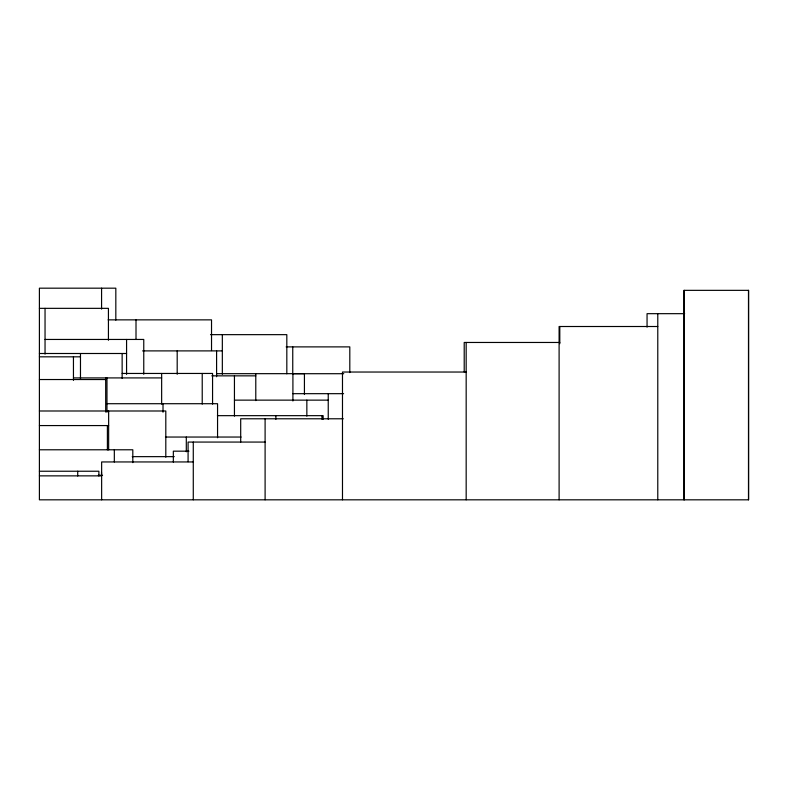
<?xml version="1.0" encoding="UTF-8"?>
<svg xmlns="http://www.w3.org/2000/svg" width="788" height="788" viewBox="0 0 788 788"><rect width="100%" height="100%" fill="white"/><g stroke="black" fill="none" stroke-linecap="round" stroke-linejoin="round"><path stroke-width="1.18" d="M39.4 308.344L108.429 308.344L108.429 340.258M684.634 313.673L647.056 313.673L647.056 327.148M108.104 319.859L211.529 319.859L211.529 350.561M657.783 326.508L559.106 326.508L559.106 499.819M210.494 334.654L286.822 334.654L286.822 373.798M45.044 339.451L143.761 339.451L143.761 374.28M559.795 342.465L464.211 342.465L464.211 371.966M286.142 346.887L349.803 346.887L349.803 372.576M142.598 350.896L222.334 350.896M39.4 353.497L126.573 353.497M39.4 356.826L80.475 356.826M466.171 372.034L342.484 372.034L342.484 499.819M122.14 373.453L212.563 373.453L212.563 404.126M216.592 373.67L304.424 373.67L304.424 394.522M292.752 373.709L343.735 373.709M211.814 375.846L255.785 375.846M73.451 377.915L161.648 377.915M39.4 379.53L105.681 379.53M292.909 393.675L343.607 393.675M234.44 400.137L328.241 400.137M106.971 403.712L217.557 403.712L217.557 437.773M39.4 410.991L165.805 410.991L165.805 457.227M217.419 415.66L323.139 415.66L323.139 419.324M343.282 418.783L240.695 418.783L240.695 442.107M39.4 425.569L108.645 425.569M165.441 437.044L241.118 437.044M265.103 442.068L188.086 442.068L188.086 461.729M39.4 449.781L132.808 449.781L132.808 462.635M188.982 451.169L173.34 451.169L173.34 462.113M132.226 456.646L174.246 456.646M193.277 461.945L101.642 461.945L101.642 499.819M39.4 471.234L98.884 471.234L98.884 476.001M98.333 475.292L102.538 475.292M39.4 475.863L101.642 475.863M748.482 290.348L748.482 499.819M684.22 290.348L684.22 499.819M683.984 499.819L683.984 290.348L748.6 290.348L748.6 499.819L39.4 499.819L39.4 288.181L115.826 288.181L115.826 320.174M657.783 313.673L657.783 499.819M559.795 326.508L559.795 343.716M466.171 342.465L466.171 499.819M328.241 393.675L328.241 419.295M321.996 415.66L321.996 419.324M306.847 400.137L306.847 416.133M292.909 373.67L292.909 400.994M292.752 346.887L292.752 373.798M275.879 415.66L275.879 419.324M265.103 418.783L265.103 499.819M255.785 373.67L255.785 400.609M234.44 375.846L234.44 416.133M222.334 334.654L222.334 374.28M216.592 350.896L216.592 376.743M202.221 373.453L202.221 404.126M193.277 442.068L193.277 499.819M186.303 437.044L186.303 451.81M177.192 350.896L177.192 374.28M163.017 403.712L163.017 412.222M161.648 373.453L161.648 404.126M136.009 319.859L136.009 339.441M126.573 339.451L126.573 374.399M122.14 353.497L122.14 378.358M114.329 449.781L114.329 461.985M108.645 410.991L108.645 449.928M107.395 425.569L107.395 449.918M106.971 377.915L106.971 412.222M105.681 377.915L105.681 412.045M101.573 288.181L101.573 309.103M101.514 472.357L101.514 475.942M80.475 353.497L80.475 378.821M77.717 471.234L77.717 476.001M73.451 356.826L73.451 380.348M45.044 308.344L45.044 354.137"/></g></svg>
